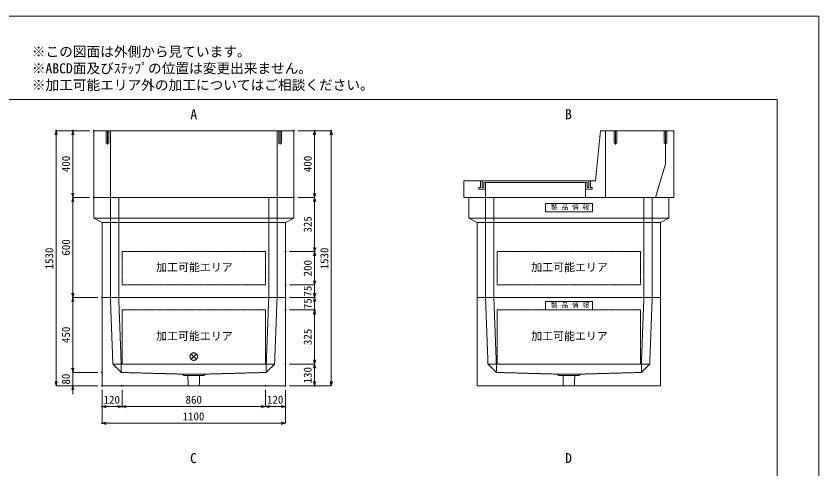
# Model space of a CAD drawing. Units: millimetres, scale not verified. Extents: x -3712 to 3712, y -2625 to 2625.
# Drawn here: x -1103 to 3712, y -91 to 2625 of the extents above; entities that cross this region are included whole.
import ezdxf
from ezdxf.enums import TextEntityAlignment as Align

# ---------------------------------------------------------------- set-up
doc = ezdxf.new("R2010")
doc.units = ezdxf.units.MM
doc.header["$LTSCALE"] = 10
doc.header["$PDMODE"] = 32
doc.header["$PDSIZE"] = 5
doc.linetypes.add('LONG_DASHED1', pattern=[7, 6, -1])
doc.linetypes.add('LONG_DOUBLE_CHAIN', pattern=[21.8, 18, -1, 0.6, -0.6, 0.6, -1])
for name, color, linetype, lineweight in [('0-0_D-TTL', 7, 'Continuous', 9), ('0-1_Defpoints', 7, 'Continuous', 9), ('0-3_D-TTL-TXT', 7, 'Continuous', 9), ('0-4_D-STR-TXT', 7, 'Continuous', 9), ('0-5_D-STR-DIM', 3, 'Continuous', 9), ('0-6_0', 7, 'Continuous', 9), ('0-7_D-STR', 7, 'Continuous', 9), ('0-8_D-STR-STR4', 134, 'LONG_DASHED1', 9), ('0-9_D-STR-STR2', 1, 'LONG_DASHED1', 9), ('0-A_D-STR-STR1', 7, 'LONG_DASHED1', 9), ('0-B_D-STR-STR5', 1, 'LONG_DOUBLE_CHAIN', 9)]:
    doc.layers.add(name, color=color, linetype=linetype, lineweight=lineweight)
doc.styles.add('ＭＳ ゴシック', font='')
doc.styles.get('ＭＳ ゴシック').set_extended_font_data('MS Gothic')

# ---------------------------------------------------------------- blocks, each defined once
blk = doc.blocks.new('A$C4DE05FD1')
at = {"layer": '0-0_D-TTL', "color": 134}
for p, q in [((2000, 38000), (57400, 38000)), ((57400, 38000), (57400, 2000))]:
    blk.add_line(p, q, dxfattribs=at)
at = {"layer": '0-1_Defpoints', "color": 134}
for p, q in [((0, 42000), (59400, 42000)), ((59400, 42000), (59400, 0))]:
    blk.add_line(p, q, dxfattribs=at)
at = {"layer": '0-3_D-TTL-TXT', "style": 'ＭＳ ゴシック'}
for s, p in [('※この図面は外側から見ています。', (21630.46, 39907.83)), ('※ABCD面及びｽﾃｯﾌﾟの位置は変更出来ません。', (21630.46, 39107.83)), ('※加工可能エリア外の加工についてはご相談ください。', (21630.46, 38307.83))]:
    blk.add_text(s, height=481.1, dxfattribs=at).set_placement(p, align=Align.BOTTOM_LEFT)
blk = doc.blocks.new('_Open30')
at = {"layer": '0-6_0'}
blk.add_line((0, 0), (-10, 0), dxfattribs=at)
blk.add_lwpolyline([(-10, 2.679), (0, 0), (-10, -2.679)], dxfattribs=at)
blk = doc.blocks.new('A$C31CA379A')
at = {"layer": '0-4_D-STR-TXT', "style": 'ＭＳ ゴシック'}
for s, p in [('A', (-162.94, -1095.26)), ('B', (17819.31, -1095.26)), ('C', (-175.69, -17595.27)), ('D', (17819.31, -17595.27))]:
    blk.add_text(s, height=481.1, dxfattribs=at).set_placement(p, align=Align.BOTTOM_LEFT)
blk = doc.blocks.new('A$C737D46CD')
at = {"layer": '0-A_D-STR-STR1', "linetype": 'Continuous'}
blk.add_lwpolyline([(-1410, 0), (1410, 0), (1410, -500), (-1410, -500)], close=True, dxfattribs=at)
at = {"layer": '0-A_D-STR-STR1', "style": 'ＭＳ ゴシック'}
blk.add_text('製 品 情 報', height=288.6, dxfattribs=at).set_placement((-1074.8, -441.3), align=Align.BOTTOM_LEFT)
blk = doc.blocks.new('A$C19F174D8')
at = {"layer": '0-7_D-STR', "linetype": 'LONG_DASHED1'}
for p, q in [((-5000, 0), (-4850, -4000)), ((-4500, 0), (-4350, -4000)), ((4500, 0), (4350, -4000)), ((5000, 0), (4850, -4000)), ((-4350, -4500), (-4850, -4000)), ((4850, -4000), (-4850, -4000)), ((-4350, -4500), (-4350, -4000)), ((4350, -4500), (4850, -4000)), ((4350, -4500), (4350, -4000)), ((-4350, -4500), (-700, -4600)), ((700, -4600), (-700, -4600)), ((-600, -4690), (-700, -4600)), ((600, -4690), (-600, -4690)), ((-333, -5300), (-352.5, -4690)), ((333, -5300), (352.5, -4690)), ((600, -4690), (700, -4600)), ((4350, -4500), (700, -4600))]:
    blk.add_line(p, q, dxfattribs=at)
at = {"layer": '0-7_D-STR'}
for p, q in [((5500, -5300), (5500, 0)), ((-5500, -5300), (5500, -5300))]:
    blk.add_line(p, q, dxfattribs=at)
blk.add_lwpolyline([(-5500, -5300), (-5500, 0), (5500, 0)], dxfattribs=at)
at = {"layer": '0-B_D-STR-STR5'}
for p, q in [((4300, -750), (4300, -4000)), ((4300, -4000), (-4300, -4000))]:
    blk.add_line(p, q, dxfattribs=at)
blk.add_lwpolyline([(4300, -750), (-4300, -750), (-4300, -4000)], dxfattribs=at)
at = {"layer": '0-A_D-STR-STR1'}
blk.add_blockref('A$C737D46CD', (0, -250), dxfattribs=at)
blk = doc.blocks.new('A$C26864796')
at = {"layer": '0-7_D-STR'}
for p, q in [((-6000, 4000), (6000, 4000)), ((-6000, 4000), (-6000, 0)), ((6000, 4000), (6000, 0)), ((-6000, 0), (6000, 0))]:
    blk.add_line(p, q, dxfattribs=at)
at = {"layer": '0-7_D-STR', "linetype": 'LONG_DASHED1'}
for p, q in [((-5000, 4000), (-5000, 0)), ((5000, 4000), (5000, 0))]:
    blk.add_line(p, q, dxfattribs=at)
at = {"layer": '0-9_D-STR-STR2'}
for p, q in [((-5175, 3170), (-5175, 4000)), ((5175, 3170), (5175, 4000))]:
    blk.add_line(p, q, dxfattribs=at)
for points in [[(-5255, 4000), (-5255, 3250), (-5095, 3250), (-5095, 4000)], [(5255, 4000), (5255, 3250), (5095, 3250), (5095, 4000)]]:
    blk.add_lwpolyline(points, dxfattribs=at)
blk = doc.blocks.new('A$C0AB33FE7')
at = {"layer": '0-7_D-STR'}
for p, q in [((1600, 1000), (1900, 4000)), ((6300, 4000), (1900, 4000)), ((6300, 0), (6300, 4000)), ((-6300, 1000), (1600, 1000)), ((-6300, 0), (-6300, 1000)), ((-6300, 0), (6300, 0))]:
    blk.add_line(p, q, dxfattribs=at)
at = {"layer": '0-7_D-STR', "linetype": 'LONG_DASHED1'}
for p, q in [((2200, 4000), (2200, 0)), ((5800, 2000), (5800, 4000)), ((5800, 2000), (5200, 0)), ((-5000, 0), (-5000, 900)), ((1000, 900), (1000, 0))]:
    blk.add_line(p, q, dxfattribs=at)
at = {"layer": '0-8_D-STR-STR4'}
for points in [[(-5300, 1000), (-5300, 600), (-5400, 600), (-5400, 500), (-5000, 500)], [(-5000, 900), (-5100, 900), (-5100, 600), (-5200, 600), (-5200, 1000)], [(1300, 1000), (1300, 600), (1400, 600), (1400, 500), (1000, 500)], [(1100, 900), (1100, 600), (1200, 600), (1200, 1000)], [(-5000, 900), (1000, 900), (1100, 900)]]:
    blk.add_lwpolyline(points, dxfattribs=at)
at = {"layer": '0-9_D-STR-STR2'}
for p, q in [((2797.8, 3170), (2797.8, 4000)), ((5800, 3170), (5800, 4000))]:
    blk.add_line(p, q, dxfattribs=at)
for points in [[(2877.8, 4000), (2877.8, 3250), (2717.8, 3250), (2717.8, 4000)], [(5880, 4000), (5880, 3250), (5720, 3250), (5720, 4000)]]:
    blk.add_lwpolyline(points, dxfattribs=at)
blk = doc.blocks.new('A$C6e23ca30')
at = {"layer": '0-7_D-STR'}
for p, q in [((6000, 6000), (-6000, 6000)), ((-6000, 4750), (-6000, 6000)), ((6000, 4750), (6000, 6000)), ((-6000, 4750), (-5500, 4500)), ((-6000, 4750), (6000, 4750)), ((-5500, 0), (-5500, 4500)), ((5500, 4500), (-5500, 4500)), ((6000, 4750), (5500, 4500)), ((5500, 0), (5500, 4500)), ((5500, 0), (-5500, 0))]:
    blk.add_line(p, q, dxfattribs=at)
at = {"layer": '0-7_D-STR', "linetype": 'LONG_DASHED1'}
for p, q in [((-5000, 6000), (-5000, 0)), ((-4500, 6000), (-4500, 0)), ((4500, 6000), (4500, 0)), ((5000, 6000), (5000, 0))]:
    blk.add_line(p, q, dxfattribs=at)
at = {"layer": '0-B_D-STR-STR5'}
for p, q in [((4300, 2750), (4300, 750)), ((4300, 750), (-4300, 750))]:
    blk.add_line(p, q, dxfattribs=at)
blk.add_lwpolyline([(4300, 2750), (-4300, 2750), (-4300, 750)], dxfattribs=at)
blk = doc.blocks.new('A$C8a33557f')
at = {"layer": '0-7_D-STR'}
for p, q in [((6000, 6000), (-6000, 6000)), ((-6000, 4750), (-6000, 6000)), ((6000, 4750), (6000, 6000)), ((-6000, 4750), (-5500, 4500)), ((-6000, 4750), (6000, 4750)), ((-5500, 0), (-5500, 4500)), ((5500, 4500), (-5500, 4500)), ((6000, 4750), (5500, 4500)), ((5500, 0), (5500, 4500)), ((5500, 0), (-5500, 0))]:
    blk.add_line(p, q, dxfattribs=at)
at = {"layer": '0-7_D-STR', "linetype": 'LONG_DASHED1'}
for p, q in [((-5000, 6000), (-5000, 0)), ((-4500, 6000), (-4500, 0)), ((4500, 6000), (4500, 0)), ((5000, 6000), (5000, 0))]:
    blk.add_line(p, q, dxfattribs=at)
at = {"layer": '0-B_D-STR-STR5'}
for p, q in [((4300, 2750), (4300, 750)), ((4300, 750), (-4300, 750))]:
    blk.add_line(p, q, dxfattribs=at)
blk.add_lwpolyline([(4300, 2750), (-4300, 2750), (-4300, 750)], dxfattribs=at)
at = {"layer": '0-A_D-STR-STR1'}
blk.add_blockref('A$C737D46CD', (0, 5625), dxfattribs=at)
blk = doc.blocks.new('A$C6F5C57E3')
at = {"layer": '0-7_D-STR', "linetype": 'LONG_DASHED1'}
for p, q in [((-5000, 0), (-4850, -4000)), ((-4500, 0), (-4350, -4000)), ((4500, 0), (4350, -4000)), ((5000, 0), (4850, -4000)), ((-4350, -4500), (-4850, -4000)), ((4850, -4000), (-4850, -4000)), ((-4350, -4500), (-4350, -4000)), ((4350, -4500), (4850, -4000)), ((4350, -4500), (4350, -4000)), ((-4350, -4500), (-700, -4600)), ((700, -4600), (-700, -4600)), ((-600, -4690), (-700, -4600)), ((600, -4690), (-600, -4690)), ((-333, -5300), (-352.5, -4690)), ((333, -5300), (352.5, -4690)), ((600, -4690), (700, -4600)), ((4350, -4500), (700, -4600))]:
    blk.add_line(p, q, dxfattribs=at)
at = {"layer": '0-7_D-STR'}
for p, q in [((5500, -5300), (5500, 0)), ((-5500, -5300), (5500, -5300))]:
    blk.add_line(p, q, dxfattribs=at)
blk.add_lwpolyline([(-5500, -5300), (-5500, 0), (5500, 0)], dxfattribs=at)
at = {"layer": '0-B_D-STR-STR5'}
for p, q in [((-4300, -750), (-4300, -4000)), ((4300, -750), (-4300, -750)), ((4300, -750), (4300, -4000)), ((4300, -4000), (-4300, -4000))]:
    blk.add_line(p, q, dxfattribs=at)
blk = doc.blocks.new('A$C1C640AAB')
at = {"layer": '0-B_D-STR-STR5'}
for p, q in [((-159.1, -159.1), (159.1, 159.1)), ((-159.1, 159.1), (159.1, -159.1))]:
    blk.add_line(p, q, dxfattribs=at)
blk.add_circle((0, 0), 225, dxfattribs=at)
blk = doc.blocks.new('A$Cf8360954')
at = {"layer": '0-7_D-STR'}
blk.add_blockref('A$C6F5C57E3', (0, 0), dxfattribs=at)
at = {"layer": '0-B_D-STR-STR5'}
blk.add_blockref('A$C1C640AAB', (0, -3550), dxfattribs=at)

msp = doc.modelspace()

# ---------------------------------------------------------------- linework, layer by layer
at = {"layer": '0-1_Defpoints'}
for p in [(-862.5, 1937.5), (-762.5, 1937.5), (-637.5, 1937.5), (562.5, 1937.5), (687.5, 1937.5), (787.5, 1937.5), (-637.5, 1537.5), (-637.5, 1537.5), (562.5, 1537.5), (562.5, 1537.5), (512.5, 1212.5), (512.5, 1212.5), (687.5, 1212.5), (687.5, 1212.5), (512.5, 1012.5), (-762.5, 937.5), (-762.5, 937.5), (-587.5, 937.5), (-587.5, 937.5), (512.5, 937.5), (512.5, 937.5), (687.5, 937.5), (687.5, 937.5), (512.5, 862.5), (687.5, 862.5), (512.5, 537.5), (-587.5, 487.5), (-762.5, 407.5), (-587.5, 407.5), (-587.5, 407.5), (-467.5, 407.5), (392.5, 407.5), (512.5, 407.5), (512.5, 407.5), (512.5, 407.5), (687.5, 407.5), (-587.5, 282.5), (-467.5, 282.5), (512.5, 282.5), (-587.5, 182.5)]:
    msp.add_point(p, dxfattribs=at)
at = {"layer": '0-5_D-STR-DIM'}
for p, q in [((-662.5, 1937.5), (-862.5, 1937.5)), ((-662.5, 1937.5), (-762.5, 1937.5)), ((587.5, 1937.5), (687.5, 1937.5)), ((587.5, 1937.5), (787.5, 1937.5)), ((-862.5, 432.5), (-862.5, 1912.5)), ((-762.5, 1562.5), (-762.5, 1912.5)), ((687.5, 1562.5), (687.5, 1912.5)), ((787.5, 432.5), (787.5, 1912.5)), ((-662.5, 1537.5), (-762.5, 1537.5)), ((-662.5, 1537.5), (-762.5, 1537.5)), ((-762.5, 1512.5), (-762.5, 962.5)), ((587.5, 1537.5), (687.5, 1537.5)), ((587.5, 1537.5), (687.5, 1537.5)), ((687.5, 1512.5), (687.5, 1237.5)), ((537.5, 1212.5), (687.5, 1212.5)), ((537.5, 1212.5), (687.5, 1212.5)), ((687.5, 1037.5), (687.5, 1187.5)), ((687.5, 1037.5), (687.5, 1062.5)), ((537.5, 1012.5), (687.5, 1012.5)), ((537.5, 1012.5), (687.5, 1012.5)), ((687.5, 1012.5), (687.5, 937.5)), ((687.5, 962.5), (687.5, 987.5)), ((-612.5, 937.5), (-762.5, 937.5)), ((-612.5, 937.5), (-762.5, 937.5)), ((537.5, 937.5), (687.5, 937.5)), ((537.5, 937.5), (687.5, 937.5)), ((687.5, 862.5), (687.5, 937.5)), ((-762.5, 512.5), (-762.5, 912.5)), ((687.5, 912.5), (687.5, 887.5)), ((537.5, 862.5), (687.5, 862.5)), ((537.5, 862.5), (687.5, 862.5)), ((687.5, 837.5), (687.5, 812.5)), ((687.5, 562.5), (687.5, 837.5)), ((-762.5, 512.5), (-762.5, 537.5)), ((537.5, 537.5), (687.5, 537.5)), ((537.5, 537.5), (687.5, 537.5)), ((-612.5, 487.5), (-762.5, 487.5)), ((-612.5, 487.5), (-762.5, 487.5)), ((-762.5, 487.5), (-762.5, 407.5)), ((687.5, 512.5), (687.5, 432.5)), ((-612.5, 407.5), (-862.5, 407.5)), ((-612.5, 407.5), (-762.5, 407.5)), ((537.5, 407.5), (687.5, 407.5)), ((537.5, 407.5), (787.5, 407.5)), ((-762.5, 382.5), (-762.5, 357.5)), ((-587.5, 382.5), (-587.5, 182.5)), ((-587.5, 382.5), (-587.5, 282.5)), ((-467.5, 382.5), (-467.5, 282.5)), ((-467.5, 382.5), (-467.5, 282.5)), ((392.5, 382.5), (392.5, 282.5)), ((392.5, 382.5), (392.5, 282.5)), ((512.5, 382.5), (512.5, 282.5)), ((512.5, 382.5), (512.5, 182.5)), ((-492.5, 282.5), (-562.5, 282.5)), ((367.5, 282.5), (-442.5, 282.5)), ((417.5, 282.5), (487.5, 282.5)), ((487.5, 182.5), (-562.5, 182.5))]:
    msp.add_line(p, q, dxfattribs=at)

# ---------------------------------------------------------------- block references
at = {"layer": '0-0_D-TTL', "xscale": 0.125, "yscale": 0.125}
msp.add_blockref('A$C4DE05FD1', (-3712.5, -2625), dxfattribs=at)
at = {"layer": '0-4_D-STR-TXT', "xscale": 0.125, "yscale": 0.125}
msp.add_blockref('A$C31CA379A', (-37.5, 2125), dxfattribs=at)
at = {"layer": '0-5_D-STR-DIM', "xscale": 2.5, "yscale": 2.5}
for p, rotation in [((-862.5, 1937.5), 90), ((-762.5, 1937.5), 90), ((687.5, 1937.5), 90), ((787.5, 1937.5), 90), ((-762.5, 1537.5), 270), ((687.5, 1537.5), 270), ((-762.5, 1537.5), 90), ((687.5, 1537.5), 90), ((687.5, 1212.5), 270), ((687.5, 1212.5), 90), ((687.5, 1012.5), 270), ((687.5, 1012.5), 270), ((-762.5, 937.5), 270), ((-762.5, 937.5), 90), ((687.5, 937.5), 270), ((687.5, 937.5), 90), ((687.5, 862.5), 90), ((687.5, 862.5), 90), ((687.5, 537.5), 270), ((687.5, 537.5), 90), ((-762.5, 487.5), 270), ((-762.5, 487.5), 270), ((-862.5, 407.5), 270), ((-762.5, 407.5), 90), ((687.5, 407.5), 270), ((787.5, 407.5), 270), ((-587.5, 282.5), 180), ((-467.5, 282.5), 180), ((392.5, 282.5), 180), ((-587.5, 182.5), 180)]:
    msp.add_blockref('_Open30', p, dxfattribs=dict(at, rotation=rotation))
for p in [(-467.5, 282.5), (392.5, 282.5), (512.5, 282.5), (512.5, 182.5)]:
    msp.add_blockref('_Open30', p, dxfattribs=at)
at = {"layer": '0-7_D-STR', "xscale": 0.1, "yscale": 0.1}
for name, p in [('A$C26864796', (-37.5, 1537.5)), ('A$C0AB33FE7', (2212.5, 1537.5)), ('A$C6e23ca30', (-37.5, 937.5)), ('A$C8a33557f', (2212.5, 937.5)), ('A$Cf8360954', (-37.5, 937.5)), ('A$C19F174D8', (2212.5, 937.5))]:
    msp.add_blockref(name, p, dxfattribs=at)

# ---------------------------------------------------------------- texts
at = {"layer": '0-5_D-STR-DIM', "style": 'ＭＳ ゴシック'}
for s, p in [('400', (-765.75, 1689)), ('400', (684.25, 1689)), ('325', (684.25, 1326.78)), ('600', (-765.75, 1188.25)), ('1530', (-865.75, 1105.6)), ('1530', (784.25, 1105.6)), ('200', (684.25, 1063.5)), ('75', (684.25, 942.4)), ('75', (684.25, 867.4)), ('450', (-765.75, 664)), ('325', (684.25, 651.78)), ('130', (684.25, 421.85)), ('80', (-765.75, 414.88))]:
    msp.add_text(s, height=48.09, rotation=90, dxfattribs=at).set_placement(p, align=Align.BOTTOM_LEFT)
for s, p in [('120', (-578.15, 285.75)), ('860', (-86.37, 285.75)), ('120', (401.85, 285.75)), ('1100', (-104.4, 185.75))]:
    msp.add_text(s, height=48.09, dxfattribs=at).set_placement(p, align=Align.BOTTOM_LEFT)
at = {"layer": '0-B_D-STR-STR5', "style": 'ＭＳ ゴシック'}
for p in [(-263.09, 1079.83), (1986.91, 1079.83), (-263.09, 667.33), (1986.91, 667.33)]:
    msp.add_text('加工可能エリア', height=48.09, dxfattribs=at).set_placement(p, align=Align.BOTTOM_LEFT)

doc.saveas('drawing.dxf')
